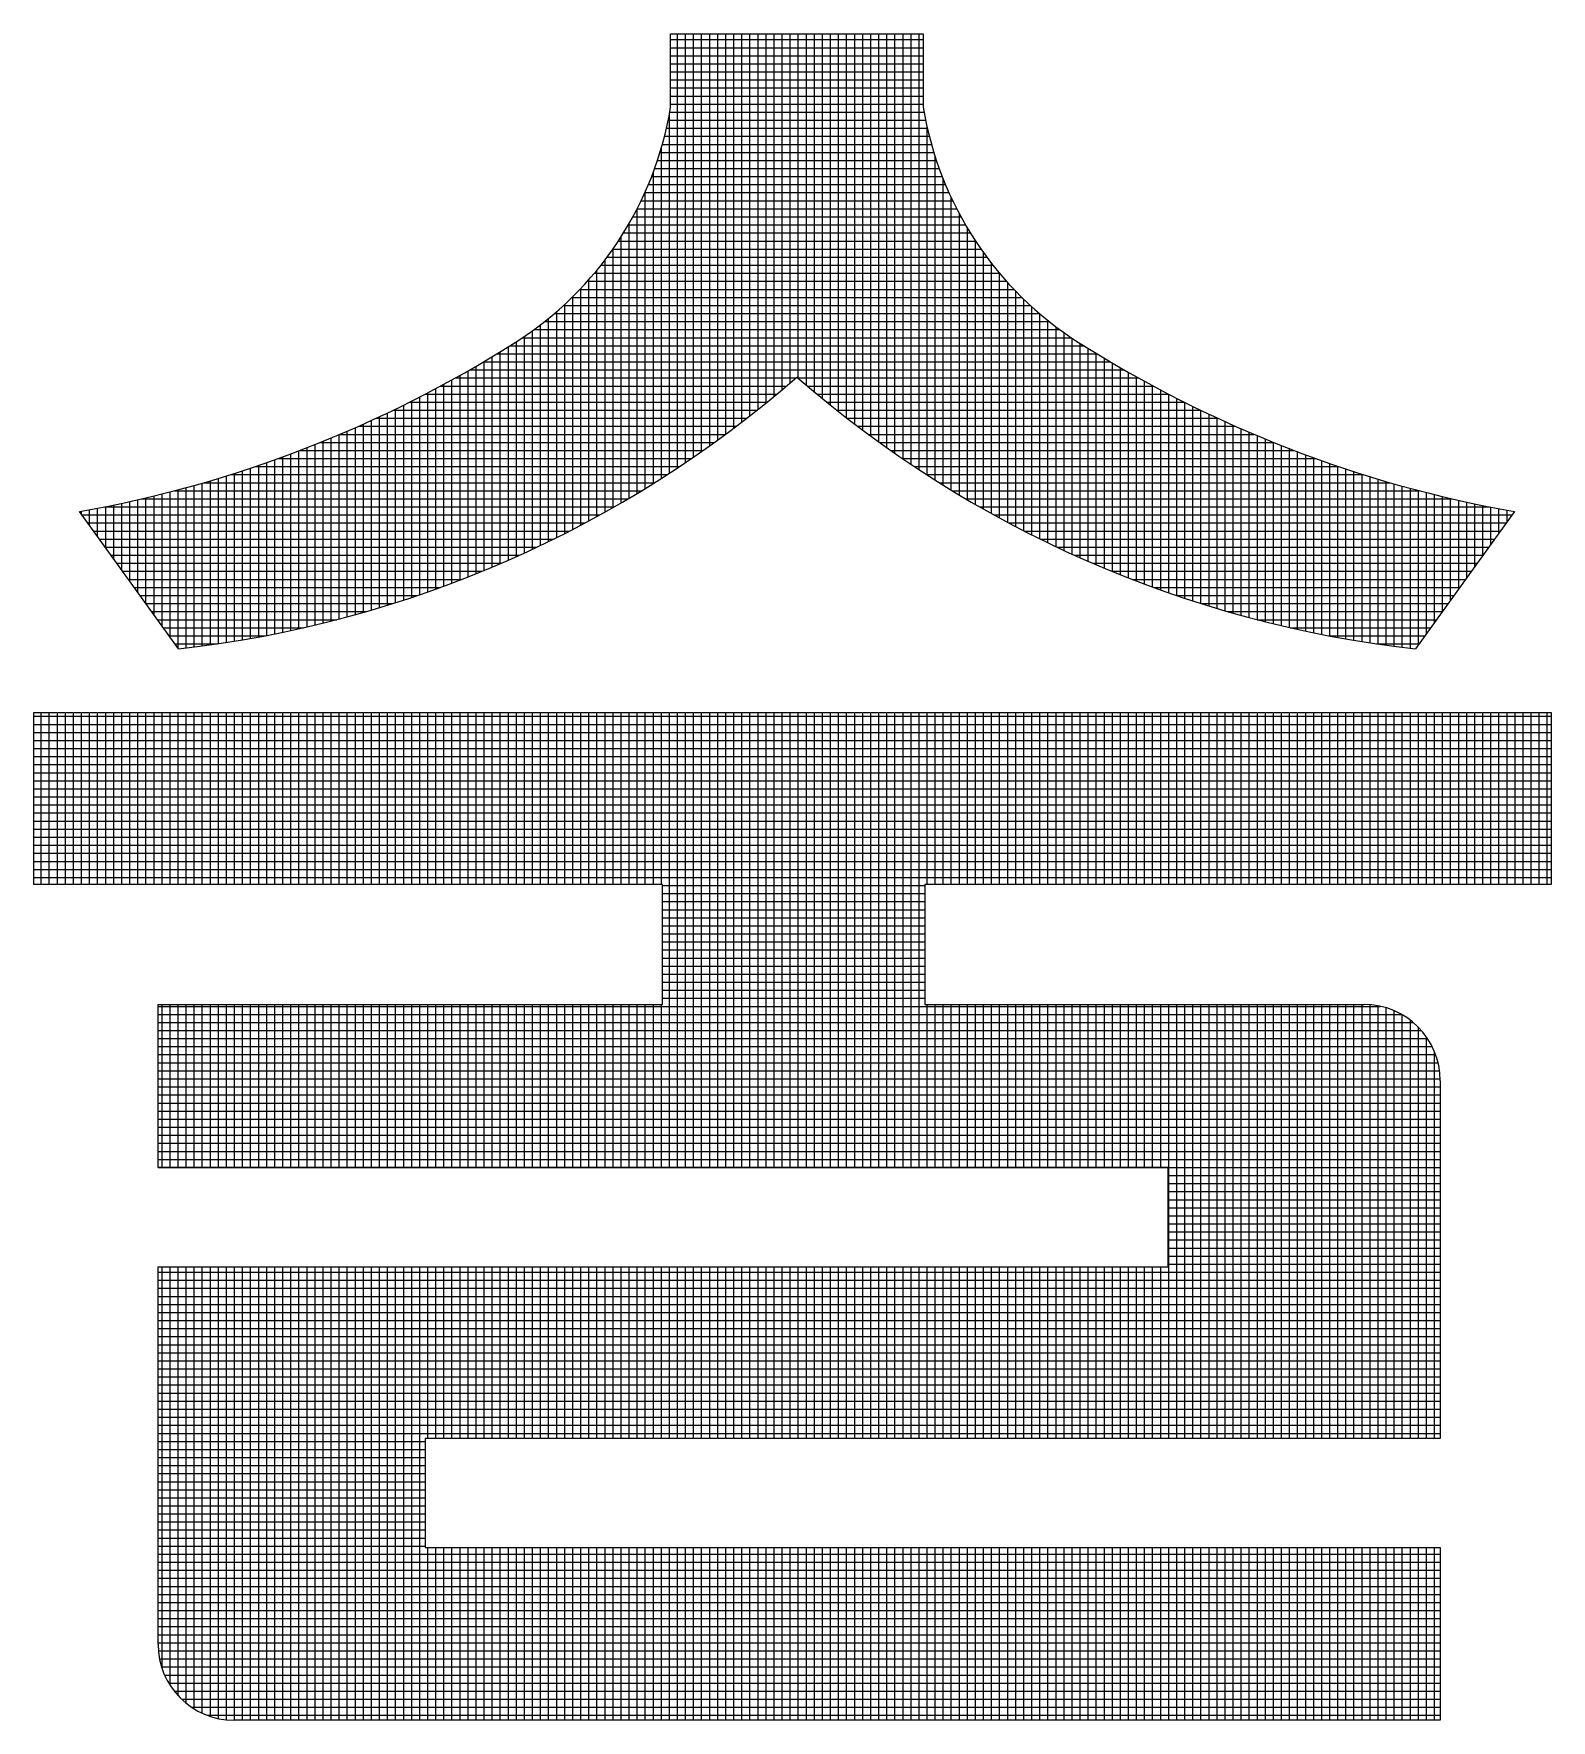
# Model space of a CAD drawing. Header units: inches. Extents: x 1027 to 1868, y 0 to 594.
# Drawn here: x 1757.03 to 1760.302, y 102.36 to 105.995 of the extents above; entities that cross this region are included whole.
import ezdxf

# ---------------------------------------------------------------- set-up
doc = ezdxf.new("R2010")
doc.units = ezdxf.units.IN
doc.header["$MEASUREMENT"] = 0
doc.layers.add('BG ÇÑ±¹Áö¿ª³\xad¹æ±â¼úÁÖ½ÄÈ¸»ç CI', color=7, linetype='Continuous')

msp = doc.modelspace()

# ---------------------------------------------------------------- linework, layer by layer
at = {"layer": 'BG ÇÑ±¹Áö¿ª³\xad¹æ±â¼úÁÖ½ÄÈ¸»ç CI', "color": 7, "linetype": 'Continuous', "lineweight": 25}
for p, q in [((1758.4035, 105.8369), (1758.4035, 105.995)), ((1758.4035, 105.995), (1758.6758, 105.995)), ((1758.4035, 105.9823), (1758.9481, 105.9823)), ((1758.4183, 105.0589), (1758.4183, 105.995)), ((1758.4356, 105.0705), (1758.4356, 105.995)), ((1758.453, 105.0823), (1758.453, 105.995)), ((1758.4703, 105.0943), (1758.4703, 105.995)), ((1758.4877, 105.1065), (1758.4877, 105.995)), ((1758.5051, 105.119), (1758.5051, 105.995)), ((1758.5224, 105.1317), (1758.5224, 105.995)), ((1758.5398, 105.1447), (1758.5398, 105.995)), ((1758.5572, 105.1578), (1758.5572, 105.995)), ((1758.5745, 105.1713), (1758.5745, 105.995)), ((1758.5919, 105.1849), (1758.5919, 105.995)), ((1758.6093, 105.1989), (1758.6093, 105.995)), ((1758.6266, 105.2131), (1758.6266, 105.995)), ((1758.644, 105.2275), (1758.644, 105.995)), ((1758.6614, 105.2423), (1758.6614, 105.995)), ((1758.6758, 105.995), (1758.9481, 105.995)), ((1758.6787, 105.2523), (1758.6787, 105.995)), ((1758.6961, 105.2373), (1758.6961, 105.995)), ((1758.7134, 105.2227), (1758.7134, 105.995)), ((1758.7308, 105.2083), (1758.7308, 105.995)), ((1758.7482, 105.1942), (1758.7482, 105.995)), ((1758.7655, 105.1804), (1758.7655, 105.995)), ((1758.7829, 105.1668), (1758.7829, 105.995)), ((1758.8003, 105.1534), (1758.8003, 105.995)), ((1758.8176, 105.1403), (1758.8176, 105.995)), ((1758.835, 105.1275), (1758.835, 105.995)), ((1758.8524, 105.1148), (1758.8524, 105.995)), ((1758.8697, 105.1025), (1758.8697, 105.995)), ((1758.8871, 105.0903), (1758.8871, 105.995)), ((1758.9045, 105.0783), (1758.9045, 105.995)), ((1758.9218, 105.0666), (1758.9218, 105.995)), ((1758.9392, 105.0551), (1758.9392, 105.995)), ((1758.9481, 105.995), (1758.9481, 105.8369)), ((1758.4035, 105.9649), (1758.9481, 105.9649)), ((1758.4035, 105.9476), (1758.9481, 105.9476)), ((1758.4035, 105.9302), (1758.9481, 105.9302)), ((1758.4035, 105.9128), (1758.9481, 105.9128)), ((1758.4035, 105.8955), (1758.9481, 105.8955)), ((1758.4035, 105.8781), (1758.9481, 105.8781)), ((1758.4035, 105.8607), (1758.9481, 105.8607)), ((1758.4017, 105.826), (1758.95, 105.826)), ((1758.4035, 105.8434), (1758.9481, 105.8434)), ((1758.3946, 105.7913), (1758.9571, 105.7913)), ((1758.3984, 105.8086), (1758.9533, 105.8086)), ((1758.4009, 105.0476), (1758.4009, 105.8217)), ((1758.9566, 105.0438), (1758.9566, 105.7935)), ((1758.3858, 105.7565), (1758.9659, 105.7565)), ((1758.3904, 105.7739), (1758.9612, 105.7739)), ((1758.3751, 105.7218), (1758.9765, 105.7218)), ((1758.3807, 105.7392), (1758.971, 105.7392)), ((1758.3835, 105.0364), (1758.3835, 105.7487)), ((1758.9739, 105.0327), (1758.9739, 105.7298)), ((1758.3626, 105.6871), (1758.9891, 105.6871)), ((1758.3662, 105.0254), (1758.3662, 105.6965)), ((1758.3691, 105.7045), (1758.9826, 105.7045)), ((1758.9913, 105.0218), (1758.9913, 105.6815)), ((1758.348, 105.6524), (1759.0036, 105.6524)), ((1758.3488, 105.0147), (1758.3488, 105.6541)), ((1758.3556, 105.6697), (1758.9961, 105.6697)), ((1759.0086, 105.0112), (1759.0086, 105.6415)), ((1758.3313, 105.6176), (1759.0203, 105.6176)), ((1758.3314, 105.0041), (1758.3314, 105.6179)), ((1758.3399, 105.635), (1759.0117, 105.635)), ((1759.026, 105.0007), (1759.026, 105.6068)), ((1758.3123, 105.5829), (1759.0394, 105.5829)), ((1758.3141, 104.9938), (1758.3141, 105.5859)), ((1758.3221, 105.6003), (1759.0296, 105.6003)), ((1759.0434, 104.9904), (1759.0434, 105.5761)), ((1758.2793, 104.9737), (1758.2793, 105.5313)), ((1758.2908, 105.5482), (1759.0609, 105.5482)), ((1758.2967, 104.9836), (1758.2967, 105.5573)), ((1758.3019, 105.5655), (1759.0498, 105.5655)), ((1759.0607, 104.9803), (1759.0607, 105.5484)), ((1758.2531, 105.4961), (1759.0986, 105.4961)), ((1758.262, 104.9639), (1758.262, 105.5075)), ((1758.2664, 105.5134), (1759.0852, 105.5134)), ((1758.279, 105.5308), (1759.0727, 105.5308)), ((1759.0781, 104.9704), (1759.0781, 105.5232)), ((1759.0955, 104.9607), (1759.0955, 105.5)), ((1758.2239, 105.4613), (1759.1278, 105.4613)), ((1758.2272, 104.9449), (1758.2272, 105.4651)), ((1758.2389, 105.4787), (1759.1127, 105.4787)), ((1758.2446, 104.9543), (1758.2446, 105.4855)), ((1759.1128, 104.9511), (1759.1128, 105.4786)), ((1759.1302, 104.9418), (1759.1302, 105.4587)), ((1758.1907, 105.4266), (1759.161, 105.4266)), ((1758.1925, 104.9266), (1758.1925, 105.4284)), ((1758.2078, 105.444), (1759.1438, 105.444)), ((1758.2099, 104.9356), (1758.2099, 105.4461)), ((1759.1476, 104.9326), (1759.1476, 105.4401)), ((1759.1649, 104.9236), (1759.1649, 105.4228)), ((1758.1527, 105.3919), (1759.1989, 105.3919)), ((1758.1578, 104.909), (1758.1578, 105.3962)), ((1758.1724, 105.4093), (1759.1793, 105.4093)), ((1758.1751, 104.9177), (1758.1751, 105.4118)), ((1759.1823, 104.9148), (1759.1823, 105.4065)), ((1759.1997, 104.9061), (1759.1997, 105.3913)), ((1758.1057, 104.8839), (1758.1057, 105.3549)), ((1758.1088, 105.3572), (1759.2429, 105.3572)), ((1758.1231, 104.8921), (1758.1231, 105.3678)), ((1758.1316, 105.3745), (1759.22, 105.3745)), ((1758.1404, 104.9004), (1758.1404, 105.3816)), ((1759.217, 104.8976), (1759.217, 105.3769)), ((1759.2344, 104.8893), (1759.2344, 105.3634)), ((1759.2517, 104.8812), (1759.2517, 105.3508)), ((1758.0536, 104.8603), (1758.0536, 105.3203)), ((1758.057, 105.3224), (1759.2947, 105.3224)), ((1758.071, 104.868), (1758.071, 105.3313)), ((1758.084, 105.3398), (1759.2677, 105.3398)), ((1758.0883, 104.8758), (1758.0883, 105.3427)), ((1759.2691, 104.8732), (1759.2691, 105.3388)), ((1759.2865, 104.8654), (1759.2865, 105.3276)), ((1759.3038, 104.8577), (1759.3038, 105.3167)), ((1757.9841, 104.831), (1757.9841, 105.2784)), ((1758, 105.2877), (1759.3516, 105.2877)), ((1758.0015, 104.8381), (1758.0015, 105.2886)), ((1758.0189, 104.8453), (1758.0189, 105.299)), ((1758.0289, 105.3051), (1759.3227, 105.3051)), ((1758.0362, 104.8527), (1758.0362, 105.3095)), ((1759.3212, 104.8502), (1759.3212, 105.306)), ((1759.3386, 104.8429), (1759.3386, 105.2955)), ((1759.3559, 104.8357), (1759.3559, 105.2852)), ((1757.932, 104.8107), (1757.932, 105.2488)), ((1757.9395, 105.253), (1758.6738, 105.253)), ((1757.9494, 104.8174), (1757.9494, 105.2585)), ((1757.9668, 104.8241), (1757.9668, 105.2684)), ((1757.9702, 105.2703), (1759.3814, 105.2703)), ((1758.6779, 105.253), (1759.4122, 105.253)), ((1759.3733, 104.8287), (1759.3733, 105.275)), ((1759.3907, 104.8218), (1759.3907, 105.2651)), ((1759.408, 104.8151), (1759.408, 105.2553)), ((1759.4254, 104.8086), (1759.4254, 105.2457)), ((1757.8626, 104.7858), (1757.8626, 105.2119)), ((1757.8749, 105.2182), (1758.6329, 105.2182)), ((1757.88, 104.7918), (1757.88, 105.2209)), ((1757.8973, 104.798), (1757.8973, 105.23)), ((1757.9078, 105.2356), (1758.6536, 105.2356)), ((1757.9147, 104.8043), (1757.9147, 105.2393)), ((1758.6981, 105.2356), (1759.4439, 105.2356)), ((1758.7188, 105.2182), (1759.4767, 105.2182)), ((1759.4428, 104.8022), (1759.4428, 105.2362)), ((1759.4601, 104.7959), (1759.4601, 105.227)), ((1759.4775, 104.7898), (1759.4775, 105.2179)), ((1759.4949, 104.7838), (1759.4949, 105.2089)), ((1757.7758, 104.7579), (1757.7758, 105.1693)), ((1757.7931, 104.7632), (1757.7931, 105.1775)), ((1757.8056, 105.1835), (1758.5901, 105.1835)), ((1757.8105, 104.7686), (1757.8105, 105.1859)), ((1757.8279, 104.7742), (1757.8279, 105.1944)), ((1757.8409, 105.2009), (1758.6118, 105.2009)), ((1757.8452, 104.7799), (1757.8452, 105.203)), ((1758.7399, 105.2009), (1759.5107, 105.2009)), ((1758.7615, 105.1835), (1759.5461, 105.1835)), ((1759.5122, 104.778), (1759.5122, 105.2001)), ((1759.5296, 104.7723), (1759.5296, 105.1915)), ((1759.5469, 104.7668), (1759.5469, 105.1831)), ((1759.5643, 104.7614), (1759.5643, 105.1748)), ((1757.6906, 105.1314), (1758.522, 105.1314)), ((1757.7063, 104.738), (1757.7063, 105.1382)), ((1757.7237, 104.7428), (1757.7237, 105.1457)), ((1757.7306, 105.1488), (1758.5453, 105.1488)), ((1757.741, 104.7477), (1757.741, 105.1534)), ((1757.7584, 104.7527), (1757.7584, 105.1613)), ((1757.7689, 105.1662), (1758.568, 105.1662)), ((1758.7837, 105.1662), (1759.5828, 105.1662)), ((1758.8064, 105.1488), (1759.6211, 105.1488)), ((1758.8296, 105.1314), (1759.6611, 105.1314)), ((1759.5817, 104.7561), (1759.5817, 105.1667)), ((1759.599, 104.751), (1759.599, 105.1587)), ((1759.6164, 104.746), (1759.6164, 105.1509)), ((1759.6338, 104.7412), (1759.6338, 105.1432)), ((1759.6511, 104.7365), (1759.6511, 105.1357)), ((1757.6021, 104.7124), (1757.6021, 105.0958)), ((1757.6044, 105.0967), (1758.4738, 105.0967)), ((1757.6195, 104.7164), (1757.6195, 105.1025)), ((1757.6369, 104.7204), (1757.6369, 105.1094)), ((1757.6486, 105.1141), (1758.4982, 105.1141)), ((1757.6542, 104.7246), (1757.6542, 105.1163)), ((1757.6716, 104.729), (1757.6716, 105.1235)), ((1757.6889, 104.7334), (1757.6889, 105.1307)), ((1758.8535, 105.1141), (1759.7031, 105.1141)), ((1758.8779, 105.0967), (1759.7473, 105.0967)), ((1759.6685, 104.7319), (1759.6685, 105.1283)), ((1759.6859, 104.7275), (1759.6859, 105.1211)), ((1759.7032, 104.7232), (1759.7032, 105.114)), ((1759.7206, 104.7191), (1759.7206, 105.1071)), ((1759.738, 104.715), (1759.738, 105.1003)), ((1757.4979, 104.6916), (1757.4979, 105.0586)), ((1757.5078, 105.062), (1758.4229, 105.062)), ((1757.5153, 104.6947), (1757.5153, 105.0645)), ((1757.5327, 104.698), (1757.5327, 105.0705)), ((1757.55, 104.7014), (1757.55, 105.0766)), ((1757.5576, 105.0793), (1758.4486, 105.0793)), ((1757.5674, 104.705), (1757.5674, 105.0829)), ((1757.5848, 104.7086), (1757.5848, 105.0893)), ((1758.903, 105.0793), (1759.7941, 105.0793)), ((1758.9288, 105.062), (1759.8438, 105.062)), ((1759.7553, 104.7111), (1759.7553, 105.0936)), ((1759.7727, 104.7074), (1759.7727, 105.0871)), ((1759.79, 104.7038), (1759.79, 105.0808)), ((1759.8074, 104.7003), (1759.8074, 105.0746)), ((1759.8248, 104.6969), (1759.8248, 105.0685)), ((1759.8421, 104.6937), (1759.8421, 105.0625)), ((1757.3937, 104.6754), (1757.3937, 105.0263)), ((1757.3969, 105.0272), (1758.369, 105.0272)), ((1757.4111, 104.6778), (1757.4111, 105.0314)), ((1757.4285, 104.6803), (1757.4285, 105.0366)), ((1757.4458, 104.6829), (1757.4458, 105.0419)), ((1757.4545, 105.0446), (1758.3963, 105.0446)), ((1757.4632, 104.6857), (1757.4632, 105.0473)), ((1757.4806, 104.6886), (1757.4806, 105.0529)), ((1758.9553, 105.0446), (1759.8971, 105.0446)), ((1758.9826, 105.0272), (1759.9548, 105.0272)), ((1759.8595, 104.6906), (1759.8595, 105.0567)), ((1759.8769, 104.6876), (1759.8769, 105.051)), ((1759.8942, 104.6848), (1759.8942, 105.0455)), ((1759.9116, 104.682), (1759.9116, 105.0401)), ((1759.929, 104.6794), (1759.929, 105.0348)), ((1759.9463, 104.677), (1759.9463, 105.0297)), ((1759.9637, 104.6746), (1759.9637, 105.0247)), ((1757.2375, 104.8147), (1757.2375, 104.9867)), ((1757.2548, 104.7906), (1757.2548, 104.9906)), ((1757.2632, 104.9925), (1758.3119, 104.9925)), ((1757.2722, 104.7665), (1757.2722, 104.9946)), ((1757.2896, 104.7425), (1757.2896, 104.9988)), ((1757.3069, 104.7184), (1757.3069, 105.003)), ((1757.3243, 104.6943), (1757.3243, 105.0074)), ((1757.3337, 105.0099), (1758.3409, 105.0099)), ((1757.3417, 104.6702), (1757.3417, 105.012)), ((1757.359, 104.671), (1757.359, 105.0166)), ((1757.3764, 104.6732), (1757.3764, 105.0214)), ((1759.0108, 105.0099), (1760.018, 105.0099)), ((1759.0398, 104.9925), (1760.0884, 104.9925)), ((1759.9811, 104.6724), (1759.9811, 105.0198)), ((1759.9984, 104.6704), (1759.9984, 105.0151)), ((1760.0158, 104.6782), (1760.0158, 105.0104)), ((1760.0332, 104.7023), (1760.0332, 105.006)), ((1760.0505, 104.7264), (1760.0505, 105.0016)), ((1760.0679, 104.7505), (1760.0679, 104.9974)), ((1760.0852, 104.7745), (1760.0852, 104.9932)), ((1760.1026, 104.7986), (1760.1026, 104.9893)), ((1757.3425, 104.6691), (1757.129, 104.9651)), ((1757.1333, 104.9591), (1757.1333, 104.9659)), ((1757.1343, 104.9578), (1758.251, 104.9578)), ((1757.1506, 104.9351), (1757.1506, 104.969)), ((1757.168, 104.911), (1757.168, 104.9723)), ((1757.1825, 104.9751), (1758.282, 104.9751)), ((1757.1854, 104.8869), (1757.1854, 104.9757)), ((1757.2027, 104.8628), (1757.2027, 104.9792)), ((1757.2201, 104.8388), (1757.2201, 104.9829)), ((1759.0697, 104.9751), (1760.1692, 104.9751)), ((1759.1007, 104.9578), (1760.2174, 104.9578)), ((1760.2227, 104.9651), (1760.0092, 104.6691)), ((1760.12, 104.8227), (1760.12, 104.9854)), ((1760.1373, 104.8468), (1760.1373, 104.9817)), ((1760.1547, 104.8709), (1760.1547, 104.9781)), ((1760.1721, 104.8949), (1760.1721, 104.9746)), ((1760.1894, 104.919), (1760.1894, 104.9712)), ((1760.2068, 104.9431), (1760.2068, 104.968)), ((1757.1468, 104.9404), (1758.2189, 104.9404)), ((1757.1593, 104.923), (1758.1857, 104.923)), ((1759.1327, 104.9404), (1760.2049, 104.9404)), ((1759.166, 104.923), (1760.1923, 104.923)), ((1757.1718, 104.9057), (1758.1511, 104.9057)), ((1757.1844, 104.8883), (1758.1152, 104.8883)), ((1759.2005, 104.9057), (1760.1798, 104.9057)), ((1759.2365, 104.8883), (1760.1673, 104.8883)), ((1757.1969, 104.871), (1758.0776, 104.871)), ((1757.2094, 104.8536), (1758.0383, 104.8536)), ((1759.2741, 104.871), (1760.1548, 104.871)), ((1759.3134, 104.8536), (1760.1423, 104.8536)), ((1757.2219, 104.8362), (1757.9969, 104.8362)), ((1757.2345, 104.8189), (1757.9533, 104.8189)), ((1759.3547, 104.8362), (1760.1297, 104.8362)), ((1759.3983, 104.8189), (1760.1172, 104.8189)), ((1757.247, 104.8015), (1757.9071, 104.8015)), ((1757.2595, 104.7841), (1757.8578, 104.7841)), ((1759.4446, 104.8015), (1760.1047, 104.8015)), ((1759.4939, 104.7841), (1760.0922, 104.7841)), ((1757.272, 104.7668), (1757.8047, 104.7668)), ((1757.2846, 104.7494), (1757.7471, 104.7494)), ((1757.2971, 104.732), (1757.6836, 104.732)), ((1759.5469, 104.7668), (1760.0796, 104.7668)), ((1759.6046, 104.7494), (1760.0671, 104.7494)), ((1759.6681, 104.732), (1760.0546, 104.732)), ((1757.3096, 104.7147), (1757.6121, 104.7147)), ((1757.3221, 104.6973), (1757.529, 104.6973)), ((1759.7396, 104.7147), (1760.0421, 104.7147)), ((1759.8227, 104.6973), (1760.0295, 104.6973)), ((1757.3346, 104.6799), (1757.4261, 104.6799)), ((1759.9255, 104.6799), (1760.017, 104.6799)), ((1757.0302, 104.1612), (1757.0302, 104.5316)), ((1757.0302, 104.5316), (1760.3023, 104.5316)), ((1757.0302, 104.5237), (1760.3023, 104.5237)), ((1757.0465, 104.1612), (1757.0465, 104.5316)), ((1757.0638, 104.1612), (1757.0638, 104.5316)), ((1757.0812, 104.1612), (1757.0812, 104.5316)), ((1757.0986, 104.1612), (1757.0986, 104.5316)), ((1757.1159, 104.1612), (1757.1159, 104.5316)), ((1757.1333, 104.1612), (1757.1333, 104.5316)), ((1757.1506, 104.1612), (1757.1506, 104.5316)), ((1757.168, 104.1612), (1757.168, 104.5316)), ((1757.1854, 104.1612), (1757.1854, 104.5316)), ((1757.2027, 104.1612), (1757.2027, 104.5316)), ((1757.2201, 104.1612), (1757.2201, 104.5316)), ((1757.2375, 104.1612), (1757.2375, 104.5316)), ((1757.2548, 104.1612), (1757.2548, 104.5316)), ((1757.2722, 104.1612), (1757.2722, 104.5316)), ((1757.2896, 104.1612), (1757.2896, 104.5316)), ((1757.3069, 104.1612), (1757.3069, 104.5316)), ((1757.3243, 104.1612), (1757.3243, 104.5316)), ((1757.3417, 104.1612), (1757.3417, 104.5316)), ((1757.359, 104.1612), (1757.359, 104.5316)), ((1757.3764, 104.1612), (1757.3764, 104.5316)), ((1757.3937, 104.1612), (1757.3937, 104.5316)), ((1757.4111, 104.1612), (1757.4111, 104.5316)), ((1757.4285, 104.1612), (1757.4285, 104.5316)), ((1757.4458, 104.1612), (1757.4458, 104.5316)), ((1757.4632, 104.1612), (1757.4632, 104.5316)), ((1757.4806, 104.1612), (1757.4806, 104.5316)), ((1757.4979, 104.1612), (1757.4979, 104.5316)), ((1757.5153, 104.1612), (1757.5153, 104.5316)), ((1757.5327, 104.1612), (1757.5327, 104.5316)), ((1757.55, 104.1612), (1757.55, 104.5316)), ((1757.5674, 104.1612), (1757.5674, 104.5316)), ((1757.5848, 104.1612), (1757.5848, 104.5316)), ((1757.6021, 104.1612), (1757.6021, 104.5316)), ((1757.6195, 104.1612), (1757.6195, 104.5316)), ((1757.6369, 104.1612), (1757.6369, 104.5316)), ((1757.6542, 104.1612), (1757.6542, 104.5316)), ((1757.6716, 104.1612), (1757.6716, 104.5316)), ((1757.6889, 104.1612), (1757.6889, 104.5316)), ((1757.7063, 104.1612), (1757.7063, 104.5316)), ((1757.7237, 104.1612), (1757.7237, 104.5316)), ((1757.741, 104.1612), (1757.741, 104.5316)), ((1757.7584, 104.1612), (1757.7584, 104.5316)), ((1757.7758, 104.1612), (1757.7758, 104.5316)), ((1757.7931, 104.1612), (1757.7931, 104.5316)), ((1757.8105, 104.1612), (1757.8105, 104.5316)), ((1757.8279, 104.1612), (1757.8279, 104.5316)), ((1757.8452, 104.1612), (1757.8452, 104.5316)), ((1757.8626, 104.1612), (1757.8626, 104.5316)), ((1757.88, 104.1612), (1757.88, 104.5316)), ((1757.8973, 104.1612), (1757.8973, 104.5316)), ((1757.9147, 104.1612), (1757.9147, 104.5316)), ((1757.932, 104.1612), (1757.932, 104.5316)), ((1757.9494, 104.1612), (1757.9494, 104.5316)), ((1757.9668, 104.1612), (1757.9668, 104.5316)), ((1757.9841, 104.1612), (1757.9841, 104.5316)), ((1758.0015, 104.1612), (1758.0015, 104.5316)), ((1758.0189, 104.1612), (1758.0189, 104.5316)), ((1758.0362, 104.1612), (1758.0362, 104.5316)), ((1758.0536, 104.1612), (1758.0536, 104.5316)), ((1758.071, 104.1612), (1758.071, 104.5316)), ((1758.0883, 104.1612), (1758.0883, 104.5316)), ((1758.1057, 104.1612), (1758.1057, 104.5316)), ((1758.1231, 104.1612), (1758.1231, 104.5316)), ((1758.1404, 104.1612), (1758.1404, 104.5316)), ((1758.1578, 104.1612), (1758.1578, 104.5316)), ((1758.1751, 104.1612), (1758.1751, 104.5316)), ((1758.1925, 104.1612), (1758.1925, 104.5316)), ((1758.2099, 104.1612), (1758.2099, 104.5316)), ((1758.2272, 104.1612), (1758.2272, 104.5316)), ((1758.2446, 104.1612), (1758.2446, 104.5316)), ((1758.262, 104.1612), (1758.262, 104.5316)), ((1758.2793, 104.1612), (1758.2793, 104.5316)), ((1758.2967, 104.1612), (1758.2967, 104.5316)), ((1758.3141, 104.1612), (1758.3141, 104.5316)), ((1758.3314, 104.1612), (1758.3314, 104.5316)), ((1758.3488, 104.1612), (1758.3488, 104.5316)), ((1758.3662, 104.1612), (1758.3662, 104.5316)), ((1758.3835, 104.1612), (1758.3835, 104.5316)), ((1758.4009, 103.5512), (1758.4009, 104.5316)), ((1758.4183, 103.5512), (1758.4183, 104.5316)), ((1758.4356, 103.5512), (1758.4356, 104.5316)), ((1758.453, 103.5512), (1758.453, 104.5316)), ((1758.4703, 103.5512), (1758.4703, 104.5316)), ((1758.4877, 103.5512), (1758.4877, 104.5316)), ((1758.5051, 103.5512), (1758.5051, 104.5316)), ((1758.5224, 103.5512), (1758.5224, 104.5316)), ((1758.5398, 103.5512), (1758.5398, 104.5316)), ((1758.5572, 103.5512), (1758.5572, 104.5316)), ((1758.5745, 103.5512), (1758.5745, 104.5316)), ((1758.5919, 103.5512), (1758.5919, 104.5316)), ((1758.6093, 103.5512), (1758.6093, 104.5316)), ((1758.6266, 103.5512), (1758.6266, 104.5316)), ((1758.644, 103.5512), (1758.644, 104.5316)), ((1758.6614, 103.5512), (1758.6614, 104.5316)), ((1758.6787, 103.5512), (1758.6787, 104.5316)), ((1758.6961, 103.5512), (1758.6961, 104.5316)), ((1758.7134, 103.5512), (1758.7134, 104.5316)), ((1758.7308, 103.5512), (1758.7308, 104.5316)), ((1758.7482, 103.5512), (1758.7482, 104.5316)), ((1758.7655, 103.5512), (1758.7655, 104.5316)), ((1758.7829, 103.5512), (1758.7829, 104.5316)), ((1758.8003, 103.5512), (1758.8003, 104.5316)), ((1758.8176, 103.5512), (1758.8176, 104.5316)), ((1758.835, 103.5512), (1758.835, 104.5316)), ((1758.8524, 103.5512), (1758.8524, 104.5316)), ((1758.8697, 103.5512), (1758.8697, 104.5316)), ((1758.8871, 103.5512), (1758.8871, 104.5316)), ((1758.9045, 103.5512), (1758.9045, 104.5316)), ((1758.9218, 103.5512), (1758.9218, 104.5316)), ((1758.9392, 103.5512), (1758.9392, 104.5316)), ((1758.9566, 104.1612), (1758.9566, 104.5316)), ((1758.9739, 104.1612), (1758.9739, 104.5316)), ((1758.9913, 104.1612), (1758.9913, 104.5316)), ((1759.0086, 104.1612), (1759.0086, 104.5316)), ((1759.026, 104.1612), (1759.026, 104.5316)), ((1759.0434, 104.1612), (1759.0434, 104.5316)), ((1759.0607, 104.1612), (1759.0607, 104.5316)), ((1759.0781, 104.1612), (1759.0781, 104.5316)), ((1759.0955, 104.1612), (1759.0955, 104.5316)), ((1759.1128, 104.1612), (1759.1128, 104.5316)), ((1759.1302, 104.1612), (1759.1302, 104.5316)), ((1759.1476, 104.1612), (1759.1476, 104.5316)), ((1759.1649, 104.1612), (1759.1649, 104.5316)), ((1759.1823, 104.1612), (1759.1823, 104.5316)), ((1759.1997, 104.1612), (1759.1997, 104.5316)), ((1759.217, 104.1612), (1759.217, 104.5316)), ((1759.2344, 104.1612), (1759.2344, 104.5316)), ((1759.2517, 104.1612), (1759.2517, 104.5316)), ((1759.2691, 104.1612), (1759.2691, 104.5316)), ((1759.2865, 104.1612), (1759.2865, 104.5316)), ((1759.3038, 104.1612), (1759.3038, 104.5316)), ((1759.3212, 104.1612), (1759.3212, 104.5316)), ((1759.3386, 104.1612), (1759.3386, 104.5316)), ((1759.3559, 104.1612), (1759.3559, 104.5316)), ((1759.3733, 104.1612), (1759.3733, 104.5316)), ((1759.3907, 104.1612), (1759.3907, 104.5316)), ((1759.408, 104.1612), (1759.408, 104.5316)), ((1759.4254, 104.1612), (1759.4254, 104.5316)), ((1759.4428, 104.1612), (1759.4428, 104.5316)), ((1759.4601, 104.1612), (1759.4601, 104.5316)), ((1759.4775, 104.1612), (1759.4775, 104.5316)), ((1759.4949, 104.1612), (1759.4949, 104.5316)), ((1759.5122, 104.1612), (1759.5122, 104.5316)), ((1759.5296, 104.1612), (1759.5296, 104.5316)), ((1759.5469, 104.1612), (1759.5469, 104.5316)), ((1759.5643, 104.1612), (1759.5643, 104.5316)), ((1759.5817, 104.1612), (1759.5817, 104.5316)), ((1759.599, 104.1612), (1759.599, 104.5316)), ((1759.6164, 104.1612), (1759.6164, 104.5316)), ((1759.6338, 104.1612), (1759.6338, 104.5316)), ((1759.6511, 104.1612), (1759.6511, 104.5316)), ((1759.6685, 104.1612), (1759.6685, 104.5316)), ((1759.6859, 104.1612), (1759.6859, 104.5316)), ((1759.7032, 104.1612), (1759.7032, 104.5316)), ((1759.7206, 104.1612), (1759.7206, 104.5316)), ((1759.738, 104.1612), (1759.738, 104.5316)), ((1759.7553, 104.1612), (1759.7553, 104.5316)), ((1759.7727, 104.1612), (1759.7727, 104.5316)), ((1759.79, 104.1612), (1759.79, 104.5316)), ((1759.8074, 104.1612), (1759.8074, 104.5316)), ((1759.8248, 104.1612), (1759.8248, 104.5316)), ((1759.8421, 104.1612), (1759.8421, 104.5316)), ((1759.8595, 104.1612), (1759.8595, 104.5316)), ((1759.8769, 104.1612), (1759.8769, 104.5316)), ((1759.8942, 104.1612), (1759.8942, 104.5316)), ((1759.9116, 104.1612), (1759.9116, 104.5316)), ((1759.929, 104.1612), (1759.929, 104.5316)), ((1759.9463, 104.1612), (1759.9463, 104.5316)), ((1759.9637, 104.1612), (1759.9637, 104.5316)), ((1759.9811, 104.1612), (1759.9811, 104.5316)), ((1759.9984, 104.1612), (1759.9984, 104.5316)), ((1760.0158, 104.1612), (1760.0158, 104.5316)), ((1760.0332, 104.1612), (1760.0332, 104.5316)), ((1760.0505, 104.1612), (1760.0505, 104.5316)), ((1760.0679, 104.1612), (1760.0679, 104.5316)), ((1760.0852, 104.1612), (1760.0852, 104.5316)), ((1760.1026, 104.1612), (1760.1026, 104.5316)), ((1760.12, 104.1612), (1760.12, 104.5316)), ((1760.1373, 104.1612), (1760.1373, 104.5316)), ((1760.1547, 104.1612), (1760.1547, 104.5316)), ((1760.1721, 104.1612), (1760.1721, 104.5316)), ((1760.1894, 104.1612), (1760.1894, 104.5316)), ((1760.2068, 104.1612), (1760.2068, 104.5316)), ((1760.2242, 104.1612), (1760.2242, 104.5316)), ((1760.2415, 104.1612), (1760.2415, 104.5316)), ((1760.2589, 104.1612), (1760.2589, 104.5316)), ((1760.2763, 104.1612), (1760.2763, 104.5316)), ((1760.2936, 104.1612), (1760.2936, 104.5316)), ((1760.3023, 104.5316), (1760.3023, 104.1612)), ((1757.0302, 104.5063), (1760.3023, 104.5063)), ((1757.0302, 104.4889), (1760.3023, 104.4889)), ((1757.0302, 104.4716), (1760.3023, 104.4716)), ((1757.0302, 104.4542), (1760.3023, 104.4542)), ((1757.0302, 104.4368), (1760.3023, 104.4368)), ((1757.0302, 104.4195), (1760.3023, 104.4195)), ((1757.0302, 104.4021), (1760.3023, 104.4021)), ((1757.0302, 104.3847), (1760.3023, 104.3847)), ((1757.0302, 104.3674), (1760.3023, 104.3674)), ((1757.0302, 104.35), (1760.3023, 104.35)), ((1757.0302, 104.3327), (1760.3023, 104.3327)), ((1757.0302, 104.3153), (1760.3023, 104.3153)), ((1757.0302, 104.2979), (1760.3023, 104.2979)), ((1757.0302, 104.2806), (1760.3023, 104.2806)), ((1757.0302, 104.2632), (1760.3023, 104.2632)), ((1757.0302, 104.2458), (1760.3023, 104.2458)), ((1757.0302, 104.2285), (1760.3023, 104.2285)), ((1757.0302, 104.2111), (1760.3023, 104.2111)), ((1757.0302, 104.1937), (1760.3023, 104.1937)), ((1757.0302, 104.1764), (1760.3023, 104.1764)), ((1758.3859, 104.1612), (1757.0302, 104.1612)), ((1758.3859, 103.9024), (1758.3859, 104.1612)), ((1758.3859, 104.159), (1758.9517, 104.159)), ((1760.3023, 104.1612), (1758.9517, 104.1612)), ((1758.9517, 104.1612), (1758.9517, 103.9024)), ((1758.3859, 104.1416), (1758.9517, 104.1416)), ((1758.3859, 104.1243), (1758.9517, 104.1243)), ((1758.3859, 104.1069), (1758.9517, 104.1069)), ((1758.3859, 104.0896), (1758.9517, 104.0896)), ((1758.3859, 104.0722), (1758.9517, 104.0722)), ((1758.3859, 104.0548), (1758.9517, 104.0548)), ((1758.3859, 104.0375), (1758.9517, 104.0375)), ((1758.3859, 104.0201), (1758.9517, 104.0201)), ((1758.3859, 104.0027), (1758.9517, 104.0027)), ((1758.3859, 103.9854), (1758.9517, 103.9854)), ((1758.3859, 103.968), (1758.9517, 103.968)), ((1758.3859, 103.9506), (1758.9517, 103.9506)), ((1758.3859, 103.9333), (1758.9517, 103.9333)), ((1757.2982, 103.5512), (1757.2982, 103.9024)), ((1757.2982, 103.9024), (1758.3859, 103.9024)), ((1757.2982, 103.8985), (1759.9339, 103.8985)), ((1757.3069, 103.5512), (1757.3069, 103.9024)), ((1757.3243, 103.5512), (1757.3243, 103.9024)), ((1757.3417, 103.5512), (1757.3417, 103.9024)), ((1757.359, 103.5512), (1757.359, 103.9024)), ((1757.3764, 103.5512), (1757.3764, 103.9024)), ((1757.3937, 103.5512), (1757.3937, 103.9024)), ((1757.4111, 103.5512), (1757.4111, 103.9024)), ((1757.4285, 103.5512), (1757.4285, 103.9024)), ((1757.4458, 103.5512), (1757.4458, 103.9024)), ((1757.4632, 103.5512), (1757.4632, 103.9024)), ((1757.4806, 103.5512), (1757.4806, 103.9024)), ((1757.4979, 103.5512), (1757.4979, 103.9024)), ((1757.5153, 103.5512), (1757.5153, 103.9024)), ((1757.5327, 103.5512), (1757.5327, 103.9024)), ((1757.55, 103.5512), (1757.55, 103.9024)), ((1757.5674, 103.5512), (1757.5674, 103.9024)), ((1757.5848, 103.5512), (1757.5848, 103.9024)), ((1757.6021, 103.5512), (1757.6021, 103.9024)), ((1757.6195, 103.5512), (1757.6195, 103.9024)), ((1757.6369, 103.5512), (1757.6369, 103.9024)), ((1757.6542, 103.5512), (1757.6542, 103.9024)), ((1757.6716, 103.5512), (1757.6716, 103.9024)), ((1757.6889, 103.5512), (1757.6889, 103.9024)), ((1757.7063, 103.5512), (1757.7063, 103.9024)), ((1757.7237, 103.5512), (1757.7237, 103.9024)), ((1757.741, 103.5512), (1757.741, 103.9024)), ((1757.7584, 103.5512), (1757.7584, 103.9024)), ((1757.7758, 103.5512), (1757.7758, 103.9024)), ((1757.7931, 103.5512), (1757.7931, 103.9024)), ((1757.8105, 103.5512), (1757.8105, 103.9024)), ((1757.8279, 103.5512), (1757.8279, 103.9024)), ((1757.8452, 103.5512), (1757.8452, 103.9024)), ((1757.8626, 103.5512), (1757.8626, 103.9024)), ((1757.88, 103.5512), (1757.88, 103.9024)), ((1757.8973, 103.5512), (1757.8973, 103.9024)), ((1757.9147, 103.5512), (1757.9147, 103.9024)), ((1757.932, 103.5512), (1757.932, 103.9024)), ((1757.9494, 103.5512), (1757.9494, 103.9024)), ((1757.9668, 103.5512), (1757.9668, 103.9024)), ((1757.9841, 103.5512), (1757.9841, 103.9024)), ((1758.0015, 103.5512), (1758.0015, 103.9024)), ((1758.0189, 103.5512), (1758.0189, 103.9024)), ((1758.0362, 103.5512), (1758.0362, 103.9024)), ((1758.0536, 103.5512), (1758.0536, 103.9024)), ((1758.071, 103.5512), (1758.071, 103.9024)), ((1758.0883, 103.5512), (1758.0883, 103.9024)), ((1758.1057, 103.5512), (1758.1057, 103.9024)), ((1758.1231, 103.5512), (1758.1231, 103.9024)), ((1758.1404, 103.5512), (1758.1404, 103.9024)), ((1758.1578, 103.5512), (1758.1578, 103.9024)), ((1758.1751, 103.5512), (1758.1751, 103.9024)), ((1758.1925, 103.5512), (1758.1925, 103.9024)), ((1758.2099, 103.5512), (1758.2099, 103.9024)), ((1758.2272, 103.5512), (1758.2272, 103.9024)), ((1758.2446, 103.5512), (1758.2446, 103.9024)), ((1758.262, 103.5512), (1758.262, 103.9024)), ((1758.2793, 103.5512), (1758.2793, 103.9024)), ((1758.2967, 103.5512), (1758.2967, 103.9024)), ((1758.3141, 103.5512), (1758.3141, 103.9024)), ((1758.3314, 103.5512), (1758.3314, 103.9024)), ((1758.3488, 103.5512), (1758.3488, 103.9024)), ((1758.3662, 103.5512), (1758.3662, 103.9024)), ((1758.3835, 103.5512), (1758.3835, 103.9024)), ((1758.3859, 103.9159), (1758.9517, 103.9159)), ((1758.9517, 103.9024), (1759.8988, 103.9024)), ((1758.9566, 103.5512), (1758.9566, 103.9024)), ((1758.9739, 103.5512), (1758.9739, 103.9024)), ((1758.9913, 103.5512), (1758.9913, 103.9024)), ((1759.0086, 103.5512), (1759.0086, 103.9024)), ((1759.026, 103.5512), (1759.026, 103.9024)), ((1759.0434, 103.5512), (1759.0434, 103.9024)), ((1759.0607, 103.5512), (1759.0607, 103.9024)), ((1759.0781, 103.5512), (1759.0781, 103.9024)), ((1759.0955, 103.5512), (1759.0955, 103.9024)), ((1759.1128, 103.5512), (1759.1128, 103.9024)), ((1759.1302, 103.5512), (1759.1302, 103.9024)), ((1759.1476, 103.5512), (1759.1476, 103.9024)), ((1759.1649, 103.5512), (1759.1649, 103.9024)), ((1759.1823, 103.5512), (1759.1823, 103.9024)), ((1759.1997, 103.5512), (1759.1997, 103.9024)), ((1759.217, 103.5512), (1759.217, 103.9024)), ((1759.2344, 103.5512), (1759.2344, 103.9024)), ((1759.2517, 103.5512), (1759.2517, 103.9024)), ((1759.2691, 103.5512), (1759.2691, 103.9024)), ((1759.2865, 103.5512), (1759.2865, 103.9024)), ((1759.3038, 103.5512), (1759.3038, 103.9024)), ((1759.3212, 103.5512), (1759.3212, 103.9024)), ((1759.3386, 103.5512), (1759.3386, 103.9024)), ((1759.3559, 103.5512), (1759.3559, 103.9024)), ((1759.3733, 103.5512), (1759.3733, 103.9024)), ((1759.3907, 103.5512), (1759.3907, 103.9024)), ((1759.408, 103.5512), (1759.408, 103.9024)), ((1759.4254, 103.5512), (1759.4254, 103.9024)), ((1759.4428, 103.5512), (1759.4428, 103.9024)), ((1759.4601, 103.5512), (1759.4601, 103.9024)), ((1759.4775, 102.9673), (1759.4775, 103.9024)), ((1759.4949, 102.9673), (1759.4949, 103.9024)), ((1759.5122, 102.9673), (1759.5122, 103.9024)), ((1759.5296, 102.9673), (1759.5296, 103.9024)), ((1759.5469, 102.9673), (1759.5469, 103.9024)), ((1759.5643, 102.9673), (1759.5643, 103.9024)), ((1759.5817, 102.9673), (1759.5817, 103.9024)), ((1759.599, 102.9673), (1759.599, 103.9024)), ((1759.6164, 102.9673), (1759.6164, 103.9024)), ((1759.6338, 102.9673), (1759.6338, 103.9024)), ((1759.6511, 102.9673), (1759.6511, 103.9024)), ((1759.6685, 102.9673), (1759.6685, 103.9024)), ((1759.6859, 102.9673), (1759.6859, 103.9024)), ((1759.7032, 102.9673), (1759.7032, 103.9024)), ((1759.7206, 102.9673), (1759.7206, 103.9024)), ((1759.738, 102.9673), (1759.738, 103.9024)), ((1759.7553, 102.9673), (1759.7553, 103.9024)), ((1759.7727, 102.9673), (1759.7727, 103.9024)), ((1759.79, 102.9673), (1759.79, 103.9024)), ((1759.8074, 102.9673), (1759.8074, 103.9024)), ((1759.8248, 102.9673), (1759.8248, 103.9024)), ((1759.8421, 102.9673), (1759.8421, 103.9024)), ((1759.8595, 102.9673), (1759.8595, 103.9024)), ((1759.8769, 102.9673), (1759.8769, 103.9024)), ((1759.8942, 102.9673), (1759.8942, 103.9024)), ((1759.9116, 102.9673), (1759.9116, 103.9019)), ((1759.929, 102.9673), (1759.929, 103.8996)), ((1759.9463, 102.9673), (1759.9463, 103.8953)), ((1757.2982, 103.8812), (1759.9794, 103.8812)), ((1757.2982, 103.8638), (1760.0044, 103.8638)), ((1759.9637, 102.9673), (1759.9637, 103.889)), ((1759.9811, 102.9673), (1759.9811, 103.8802)), ((1759.9984, 102.9673), (1759.9984, 103.8686)), ((1757.2982, 103.8465), (1760.0221, 103.8465)), ((1757.2982, 103.8291), (1760.0354, 103.8291)), ((1760.0158, 102.9673), (1760.0158, 103.8533)), ((1760.0332, 102.9673), (1760.0332, 103.8324)), ((1757.2982, 103.8117), (1760.0455, 103.8117)), ((1757.2982, 103.7944), (1760.053, 103.7944)), ((1760.0505, 102.9673), (1760.0505, 103.8007)), ((1757.2982, 103.777), (1760.0582, 103.777)), ((1757.2982, 103.7596), (1760.0615, 103.7596)), ((1757.2982, 103.7423), (1760.0628, 103.7423)), ((1757.2982, 103.7249), (1760.0629, 103.7249)), ((1760.0629, 103.7383), (1760.0629, 102.9673)), ((1757.2982, 103.7075), (1760.0629, 103.7075)), ((1757.2982, 103.6902), (1760.0629, 103.6902)), ((1757.2982, 103.6728), (1760.0629, 103.6728)), ((1757.2982, 103.6554), (1760.0629, 103.6554)), ((1757.2982, 103.6381), (1760.0629, 103.6381)), ((1757.2982, 103.6207), (1760.0629, 103.6207)), ((1757.2982, 103.6033), (1760.0629, 103.6033)), ((1757.2982, 103.586), (1760.0629, 103.586)), ((1757.2982, 103.5686), (1760.0629, 103.5686)), ((1757.2982, 103.5513), (1760.0629, 103.5513)), ((1759.4762, 103.5512), (1757.2982, 103.5512)), ((1759.4762, 103.3371), (1759.4762, 103.5512)), ((1759.4762, 103.5339), (1760.0629, 103.5339)), ((1759.4762, 103.5165), (1760.0629, 103.5165)), ((1759.4762, 103.4992), (1760.0629, 103.4992)), ((1759.4762, 103.4818), (1760.0629, 103.4818)), ((1759.4762, 103.4644), (1760.0629, 103.4644)), ((1759.4762, 103.4471), (1760.0629, 103.4471)), ((1759.4762, 103.4297), (1760.0629, 103.4297)), ((1759.4762, 103.4123), (1760.0629, 103.4123)), ((1759.4762, 103.395), (1760.0629, 103.395)), ((1759.4762, 103.3776), (1760.0629, 103.3776)), ((1759.4762, 103.3602), (1760.0629, 103.3602)), ((1757.2982, 102.5238), (1757.2982, 103.3371)), ((1757.2982, 103.3371), (1759.4762, 103.3371)), ((1757.2982, 103.3255), (1760.0629, 103.3255)), ((1757.3069, 102.4711), (1757.3069, 103.3371)), ((1757.3243, 102.4351), (1757.3243, 103.3371)), ((1757.3417, 102.4126), (1757.3417, 103.3371)), ((1757.359, 102.3963), (1757.359, 103.3371)), ((1757.3764, 102.384), (1757.3764, 103.3371)), ((1757.3937, 102.3747), (1757.3937, 103.3371)), ((1757.4111, 102.3679), (1757.4111, 103.3371)), ((1757.4285, 102.3633), (1757.4285, 103.3371)), ((1757.4458, 102.3606), (1757.4458, 103.3371)), ((1757.4632, 102.3597), (1757.4632, 103.3371)), ((1757.4806, 102.3597), (1757.4806, 103.3371)), ((1757.4979, 102.3597), (1757.4979, 103.3371)), ((1757.5153, 102.3597), (1757.5153, 103.3371)), ((1757.5327, 102.3597), (1757.5327, 103.3371)), ((1757.55, 102.3597), (1757.55, 103.3371)), ((1757.5674, 102.3597), (1757.5674, 103.3371)), ((1757.5848, 102.3597), (1757.5848, 103.3371)), ((1757.6021, 102.3597), (1757.6021, 103.3371)), ((1757.6195, 102.3597), (1757.6195, 103.3371)), ((1757.6369, 102.3597), (1757.6369, 103.3371)), ((1757.6542, 102.3597), (1757.6542, 103.3371)), ((1757.6716, 102.3597), (1757.6716, 103.3371)), ((1757.6889, 102.3597), (1757.6889, 103.3371)), ((1757.7063, 102.3597), (1757.7063, 103.3371)), ((1757.7237, 102.3597), (1757.7237, 103.3371)), ((1757.741, 102.3597), (1757.741, 103.3371)), ((1757.7584, 102.3597), (1757.7584, 103.3371)), ((1757.7758, 102.3597), (1757.7758, 103.3371)), ((1757.7931, 102.3597), (1757.7931, 103.3371)), ((1757.8105, 102.3597), (1757.8105, 103.3371)), ((1757.8279, 102.3597), (1757.8279, 103.3371)), ((1757.8452, 102.3597), (1757.8452, 103.3371)), ((1757.8626, 102.3597), (1757.8626, 103.3371)), ((1757.88, 102.9673), (1757.88, 103.3371)), ((1757.8973, 102.9673), (1757.8973, 103.3371)), ((1757.9147, 102.9673), (1757.9147, 103.3371)), ((1757.932, 102.9673), (1757.932, 103.3371)), ((1757.9494, 102.9673), (1757.9494, 103.3371)), ((1757.9668, 102.9673), (1757.9668, 103.3371)), ((1757.9841, 102.9673), (1757.9841, 103.3371)), ((1758.0015, 102.9673), (1758.0015, 103.3371)), ((1758.0189, 102.9673), (1758.0189, 103.3371)), ((1758.0362, 102.9673), (1758.0362, 103.3371)), ((1758.0536, 102.9673), (1758.0536, 103.3371)), ((1758.071, 102.9673), (1758.071, 103.3371)), ((1758.0883, 102.9673), (1758.0883, 103.3371)), ((1758.1057, 102.9673), (1758.1057, 103.3371)), ((1758.1231, 102.9673), (1758.1231, 103.3371)), ((1758.1404, 102.9673), (1758.1404, 103.3371)), ((1758.1578, 102.9673), (1758.1578, 103.3371)), ((1758.1751, 102.9673), (1758.1751, 103.3371)), ((1758.1925, 102.9673), (1758.1925, 103.3371)), ((1758.2099, 102.9673), (1758.2099, 103.3371)), ((1758.2272, 102.9673), (1758.2272, 103.3371)), ((1758.2446, 102.9673), (1758.2446, 103.3371)), ((1758.262, 102.9673), (1758.262, 103.3371)), ((1758.2793, 102.9673), (1758.2793, 103.3371)), ((1758.2967, 102.9673), (1758.2967, 103.3371)), ((1758.3141, 102.9673), (1758.3141, 103.3371)), ((1758.3314, 102.9673), (1758.3314, 103.3371)), ((1758.3488, 102.9673), (1758.3488, 103.3371)), ((1758.3662, 102.9673), (1758.3662, 103.3371)), ((1758.3835, 102.9673), (1758.3835, 103.3371)), ((1758.4009, 102.9673), (1758.4009, 103.3371)), ((1758.4183, 102.9673), (1758.4183, 103.3371)), ((1758.4356, 102.9673), (1758.4356, 103.3371)), ((1758.453, 102.9673), (1758.453, 103.3371)), ((1758.4703, 102.9673), (1758.4703, 103.3371)), ((1758.4877, 102.9673), (1758.4877, 103.3371)), ((1758.5051, 102.9673), (1758.5051, 103.3371)), ((1758.5224, 102.9673), (1758.5224, 103.3371)), ((1758.5398, 102.9673), (1758.5398, 103.3371)), ((1758.5572, 102.9673), (1758.5572, 103.3371)), ((1758.5745, 102.9673), (1758.5745, 103.3371)), ((1758.5919, 102.9673), (1758.5919, 103.3371)), ((1758.6093, 102.9673), (1758.6093, 103.3371)), ((1758.6266, 102.9673), (1758.6266, 103.3371)), ((1758.644, 102.9673), (1758.644, 103.3371)), ((1758.6614, 102.9673), (1758.6614, 103.3371)), ((1758.6787, 102.9673), (1758.6787, 103.3371)), ((1758.6961, 102.9673), (1758.6961, 103.3371)), ((1758.7134, 102.9673), (1758.7134, 103.3371)), ((1758.7308, 102.9673), (1758.7308, 103.3371)), ((1758.7482, 102.9673), (1758.7482, 103.3371)), ((1758.7655, 102.9673), (1758.7655, 103.3371)), ((1758.7829, 102.9673), (1758.7829, 103.3371)), ((1758.8003, 102.9673), (1758.8003, 103.3371)), ((1758.8176, 102.9673), (1758.8176, 103.3371)), ((1758.835, 102.9673), (1758.835, 103.3371)), ((1758.8524, 102.9673), (1758.8524, 103.3371)), ((1758.8697, 102.9673), (1758.8697, 103.3371)), ((1758.8871, 102.9673), (1758.8871, 103.3371)), ((1758.9045, 102.9673), (1758.9045, 103.3371)), ((1758.9218, 102.9673), (1758.9218, 103.3371)), ((1758.9392, 102.9673), (1758.9392, 103.3371)), ((1758.9566, 102.9673), (1758.9566, 103.3371)), ((1758.9739, 102.9673), (1758.9739, 103.3371)), ((1758.9913, 102.9673), (1758.9913, 103.3371)), ((1759.0086, 102.9673), (1759.0086, 103.3371)), ((1759.026, 102.9673), (1759.026, 103.3371)), ((1759.0434, 102.9673), (1759.0434, 103.3371)), ((1759.0607, 102.9673), (1759.0607, 103.3371)), ((1759.0781, 102.9673), (1759.0781, 103.3371)), ((1759.0955, 102.9673), (1759.0955, 103.3371)), ((1759.1128, 102.9673), (1759.1128, 103.3371)), ((1759.1302, 102.9673), (1759.1302, 103.3371)), ((1759.1476, 102.9673), (1759.1476, 103.3371)), ((1759.1649, 102.9673), (1759.1649, 103.3371)), ((1759.1823, 102.9673), (1759.1823, 103.3371)), ((1759.1997, 102.9673), (1759.1997, 103.3371)), ((1759.217, 102.9673), (1759.217, 103.3371)), ((1759.2344, 102.9673), (1759.2344, 103.3371)), ((1759.2517, 102.9673), (1759.2517, 103.3371)), ((1759.2691, 102.9673), (1759.2691, 103.3371)), ((1759.2865, 102.9673), (1759.2865, 103.3371)), ((1759.3038, 102.9673), (1759.3038, 103.3371)), ((1759.3212, 102.9673), (1759.3212, 103.3371)), ((1759.3386, 102.9673), (1759.3386, 103.3371)), ((1759.3559, 102.9673), (1759.3559, 103.3371)), ((1759.3733, 102.9673), (1759.3733, 103.3371)), ((1759.3907, 102.9673), (1759.3907, 103.3371)), ((1759.408, 102.9673), (1759.408, 103.3371)), ((1759.4254, 102.9673), (1759.4254, 103.3371)), ((1759.4428, 102.9673), (1759.4428, 103.3371)), ((1759.4601, 102.9673), (1759.4601, 103.3371)), ((1759.4762, 103.3429), (1760.0629, 103.3429)), ((1757.2982, 103.3082), (1760.0629, 103.3082)), ((1757.2982, 103.2908), (1760.0629, 103.2908)), ((1757.2982, 103.2734), (1760.0629, 103.2734)), ((1757.2982, 103.2561), (1760.0629, 103.2561)), ((1757.2982, 103.2387), (1760.0629, 103.2387)), ((1757.2982, 103.2213), (1760.0629, 103.2213)), ((1757.2982, 103.204), (1760.0629, 103.204)), ((1757.2982, 103.1866), (1760.0629, 103.1866)), ((1757.2982, 103.1692), (1760.0629, 103.1692)), ((1757.2982, 103.1519), (1760.0629, 103.1519)), ((1757.2982, 103.1345), (1760.0629, 103.1345)), ((1757.2982, 103.1171), (1760.0629, 103.1171)), ((1757.2982, 103.0998), (1760.0629, 103.0998)), ((1757.2982, 103.0824), (1760.0629, 103.0824)), ((1757.2982, 103.065), (1760.0629, 103.065)), ((1757.2982, 103.0477), (1760.0629, 103.0477)), ((1757.2982, 103.0303), (1760.0629, 103.0303)), ((1757.2982, 103.013), (1760.0629, 103.013)), ((1757.2982, 102.9956), (1760.0629, 102.9956)), ((1757.2982, 102.9782), (1760.0629, 102.9782)), ((1757.2982, 102.9609), (1757.8744, 102.9609)), ((1760.0629, 102.9673), (1757.8744, 102.9673)), ((1757.8744, 102.9673), (1757.8744, 102.732)), ((1757.2982, 102.9435), (1757.8744, 102.9435)), ((1757.2982, 102.9261), (1757.8744, 102.9261)), ((1757.2982, 102.9088), (1757.8744, 102.9088)), ((1757.2982, 102.8914), (1757.8744, 102.8914)), ((1757.2982, 102.874), (1757.8744, 102.874)), ((1757.2982, 102.8567), (1757.8744, 102.8567)), ((1757.2982, 102.8393), (1757.8744, 102.8393)), ((1757.2982, 102.8219), (1757.8744, 102.8219)), ((1757.2982, 102.8046), (1757.8744, 102.8046)), ((1757.2982, 102.7872), (1757.8744, 102.7872)), ((1757.2982, 102.7699), (1757.8744, 102.7699)), ((1757.2982, 102.7525), (1757.8744, 102.7525)), ((1757.2982, 102.7351), (1757.8744, 102.7351)), ((1757.8744, 102.732), (1760.0629, 102.732)), ((1757.88, 102.3597), (1757.88, 102.732)), ((1757.8973, 102.3597), (1757.8973, 102.732)), ((1757.9147, 102.3597), (1757.9147, 102.732)), ((1757.932, 102.3597), (1757.932, 102.732)), ((1757.9494, 102.3597), (1757.9494, 102.732)), ((1757.9668, 102.3597), (1757.9668, 102.732)), ((1757.9841, 102.3597), (1757.9841, 102.732)), ((1758.0015, 102.3597), (1758.0015, 102.732)), ((1758.0189, 102.3597), (1758.0189, 102.732)), ((1758.0362, 102.3597), (1758.0362, 102.732)), ((1758.0536, 102.3597), (1758.0536, 102.732)), ((1758.071, 102.3597), (1758.071, 102.732)), ((1758.0883, 102.3597), (1758.0883, 102.732)), ((1758.1057, 102.3597), (1758.1057, 102.732)), ((1758.1231, 102.3597), (1758.1231, 102.732)), ((1758.1404, 102.3597), (1758.1404, 102.732)), ((1758.1578, 102.3597), (1758.1578, 102.732)), ((1758.1751, 102.3597), (1758.1751, 102.732)), ((1758.1925, 102.3597), (1758.1925, 102.732)), ((1758.2099, 102.3597), (1758.2099, 102.732)), ((1758.2272, 102.3597), (1758.2272, 102.732)), ((1758.2446, 102.3597), (1758.2446, 102.732)), ((1758.262, 102.3597), (1758.262, 102.732)), ((1758.2793, 102.3597), (1758.2793, 102.732)), ((1758.2967, 102.3597), (1758.2967, 102.732)), ((1758.3141, 102.3597), (1758.3141, 102.732)), ((1758.3314, 102.3597), (1758.3314, 102.732)), ((1758.3488, 102.3597), (1758.3488, 102.732)), ((1758.3662, 102.3597), (1758.3662, 102.732)), ((1758.3835, 102.3597), (1758.3835, 102.732)), ((1758.4009, 102.3597), (1758.4009, 102.732)), ((1758.4183, 102.3597), (1758.4183, 102.732)), ((1758.4356, 102.3597), (1758.4356, 102.732)), ((1758.453, 102.3597), (1758.453, 102.732)), ((1758.4703, 102.3597), (1758.4703, 102.732)), ((1758.4877, 102.3597), (1758.4877, 102.732)), ((1758.5051, 102.3597), (1758.5051, 102.732)), ((1758.5224, 102.3597), (1758.5224, 102.732)), ((1758.5398, 102.3597), (1758.5398, 102.732)), ((1758.5572, 102.3597), (1758.5572, 102.732)), ((1758.5745, 102.3597), (1758.5745, 102.732)), ((1758.5919, 102.3597), (1758.5919, 102.732)), ((1758.6093, 102.3597), (1758.6093, 102.732)), ((1758.6266, 102.3597), (1758.6266, 102.732)), ((1758.644, 102.3597), (1758.644, 102.732)), ((1758.6614, 102.3597), (1758.6614, 102.732)), ((1758.6787, 102.3597), (1758.6787, 102.732)), ((1758.6961, 102.3597), (1758.6961, 102.732)), ((1758.7134, 102.3597), (1758.7134, 102.732)), ((1758.7308, 102.3597), (1758.7308, 102.732)), ((1758.7482, 102.3597), (1758.7482, 102.732)), ((1758.7655, 102.3597), (1758.7655, 102.732)), ((1758.7829, 102.3597), (1758.7829, 102.732)), ((1758.8003, 102.3597), (1758.8003, 102.732)), ((1758.8176, 102.3597), (1758.8176, 102.732)), ((1758.835, 102.3597), (1758.835, 102.732)), ((1758.8524, 102.3597), (1758.8524, 102.732)), ((1758.8697, 102.3597), (1758.8697, 102.732)), ((1758.8871, 102.3597), (1758.8871, 102.732)), ((1758.9045, 102.3597), (1758.9045, 102.732)), ((1758.9218, 102.3597), (1758.9218, 102.732)), ((1758.9392, 102.3597), (1758.9392, 102.732)), ((1758.9566, 102.3597), (1758.9566, 102.732)), ((1758.9739, 102.3597), (1758.9739, 102.732)), ((1758.9913, 102.3597), (1758.9913, 102.732)), ((1759.0086, 102.3597), (1759.0086, 102.732)), ((1759.026, 102.3597), (1759.026, 102.732)), ((1759.0434, 102.3597), (1759.0434, 102.732)), ((1759.0607, 102.3597), (1759.0607, 102.732)), ((1759.0781, 102.3597), (1759.0781, 102.732)), ((1759.0955, 102.3597), (1759.0955, 102.732)), ((1759.1128, 102.3597), (1759.1128, 102.732)), ((1759.1302, 102.3597), (1759.1302, 102.732)), ((1759.1476, 102.3597), (1759.1476, 102.732)), ((1759.1649, 102.3597), (1759.1649, 102.732)), ((1759.1823, 102.3597), (1759.1823, 102.732)), ((1759.1997, 102.3597), (1759.1997, 102.732)), ((1759.217, 102.3597), (1759.217, 102.732)), ((1759.2344, 102.3597), (1759.2344, 102.732)), ((1759.2517, 102.3597), (1759.2517, 102.732)), ((1759.2691, 102.3597), (1759.2691, 102.732)), ((1759.2865, 102.3597), (1759.2865, 102.732)), ((1759.3038, 102.3597), (1759.3038, 102.732)), ((1759.3212, 102.3597), (1759.3212, 102.732)), ((1759.3386, 102.3597), (1759.3386, 102.732)), ((1759.3559, 102.3597), (1759.3559, 102.732)), ((1759.3733, 102.3597), (1759.3733, 102.732)), ((1759.3907, 102.3597), (1759.3907, 102.732)), ((1759.408, 102.3597), (1759.408, 102.732)), ((1759.4254, 102.3597), (1759.4254, 102.732)), ((1759.4428, 102.3597), (1759.4428, 102.732)), ((1759.4601, 102.3597), (1759.4601, 102.732)), ((1759.4775, 102.3597), (1759.4775, 102.732)), ((1759.4949, 102.3597), (1759.4949, 102.732)), ((1759.5122, 102.3597), (1759.5122, 102.732)), ((1759.5296, 102.3597), (1759.5296, 102.732)), ((1759.5469, 102.3597), (1759.5469, 102.732)), ((1759.5643, 102.3597), (1759.5643, 102.732)), ((1759.5817, 102.3597), (1759.5817, 102.732)), ((1759.599, 102.3597), (1759.599, 102.732)), ((1759.6164, 102.3597), (1759.6164, 102.732)), ((1759.6338, 102.3597), (1759.6338, 102.732)), ((1759.6511, 102.3597), (1759.6511, 102.732)), ((1759.6685, 102.3597), (1759.6685, 102.732)), ((1759.6859, 102.3597), (1759.6859, 102.732)), ((1759.7032, 102.3597), (1759.7032, 102.732)), ((1759.7206, 102.3597), (1759.7206, 102.732)), ((1759.738, 102.3597), (1759.738, 102.732)), ((1759.7553, 102.3597), (1759.7553, 102.732)), ((1759.7727, 102.3597), (1759.7727, 102.732)), ((1759.79, 102.3597), (1759.79, 102.732)), ((1759.8074, 102.3597), (1759.8074, 102.732)), ((1759.8248, 102.3597), (1759.8248, 102.732)), ((1759.8421, 102.3597), (1759.8421, 102.732)), ((1759.8595, 102.3597), (1759.8595, 102.732)), ((1759.8769, 102.3597), (1759.8769, 102.732)), ((1759.8942, 102.3597), (1759.8942, 102.732)), ((1759.9116, 102.3597), (1759.9116, 102.732)), ((1759.929, 102.3597), (1759.929, 102.732)), ((1759.9463, 102.3597), (1759.9463, 102.732)), ((1759.9637, 102.3597), (1759.9637, 102.732)), ((1759.9811, 102.3597), (1759.9811, 102.732)), ((1759.9984, 102.3597), (1759.9984, 102.732)), ((1760.0158, 102.3597), (1760.0158, 102.732)), ((1760.0332, 102.3597), (1760.0332, 102.732)), ((1760.0505, 102.3597), (1760.0505, 102.732)), ((1760.0629, 102.732), (1760.0629, 102.3597)), ((1757.2982, 102.7178), (1760.0629, 102.7178)), ((1757.2982, 102.7004), (1760.0629, 102.7004)), ((1757.2982, 102.683), (1760.0629, 102.683)), ((1757.2982, 102.6657), (1760.0629, 102.6657)), ((1757.2982, 102.6483), (1760.0629, 102.6483)), ((1757.2982, 102.6309), (1760.0629, 102.6309)), ((1757.2982, 102.6136), (1760.0629, 102.6136)), ((1757.2982, 102.5962), (1760.0629, 102.5962)), ((1757.2982, 102.5788), (1760.0629, 102.5788)), ((1757.2982, 102.5615), (1760.0629, 102.5615)), ((1757.2982, 102.5441), (1760.0629, 102.5441)), ((1757.2982, 102.5267), (1760.0629, 102.5267)), ((1757.2989, 102.5094), (1760.0629, 102.5094)), ((1757.3013, 102.492), (1760.0629, 102.492)), ((1757.3058, 102.4747), (1760.0629, 102.4747)), ((1757.3123, 102.4573), (1760.0629, 102.4573)), ((1757.3213, 102.4399), (1760.0629, 102.4399)), ((1757.3332, 102.4226), (1760.0629, 102.4226)), ((1757.3489, 102.4052), (1760.0629, 102.4052)), ((1757.3705, 102.3878), (1760.0629, 102.3878)), ((1757.4039, 102.3705), (1760.0629, 102.3705)), ((1760.0629, 102.3597), (1757.4623, 102.3597))]:
    msp.add_line(p, q, dxfattribs=at)
for centre, radius, start, end in [((1757.6705, 105.9568), 0.7428, 302.3918, 350.707), ((1759.6811, 105.9568), 0.7428, 189.293, 237.6082), ((1756.6769, 107.5231), 2.5976, 280.023, 302.3918), ((1760.6748, 107.5231), 2.5976, 237.6082, 259.977), ((1757.0708, 107.0984), 2.4444, 276.3813, 311.0426), ((1760.2809, 107.0984), 2.4444, 228.9574, 263.6187), ((1759.8988, 103.7383), 0.1641, 0, 90), ((1757.4623, 102.5238), 0.1641, 180, 270)]:
    msp.add_arc(centre, radius, start, end, dxfattribs=at)

doc.saveas('drawing.dxf')
